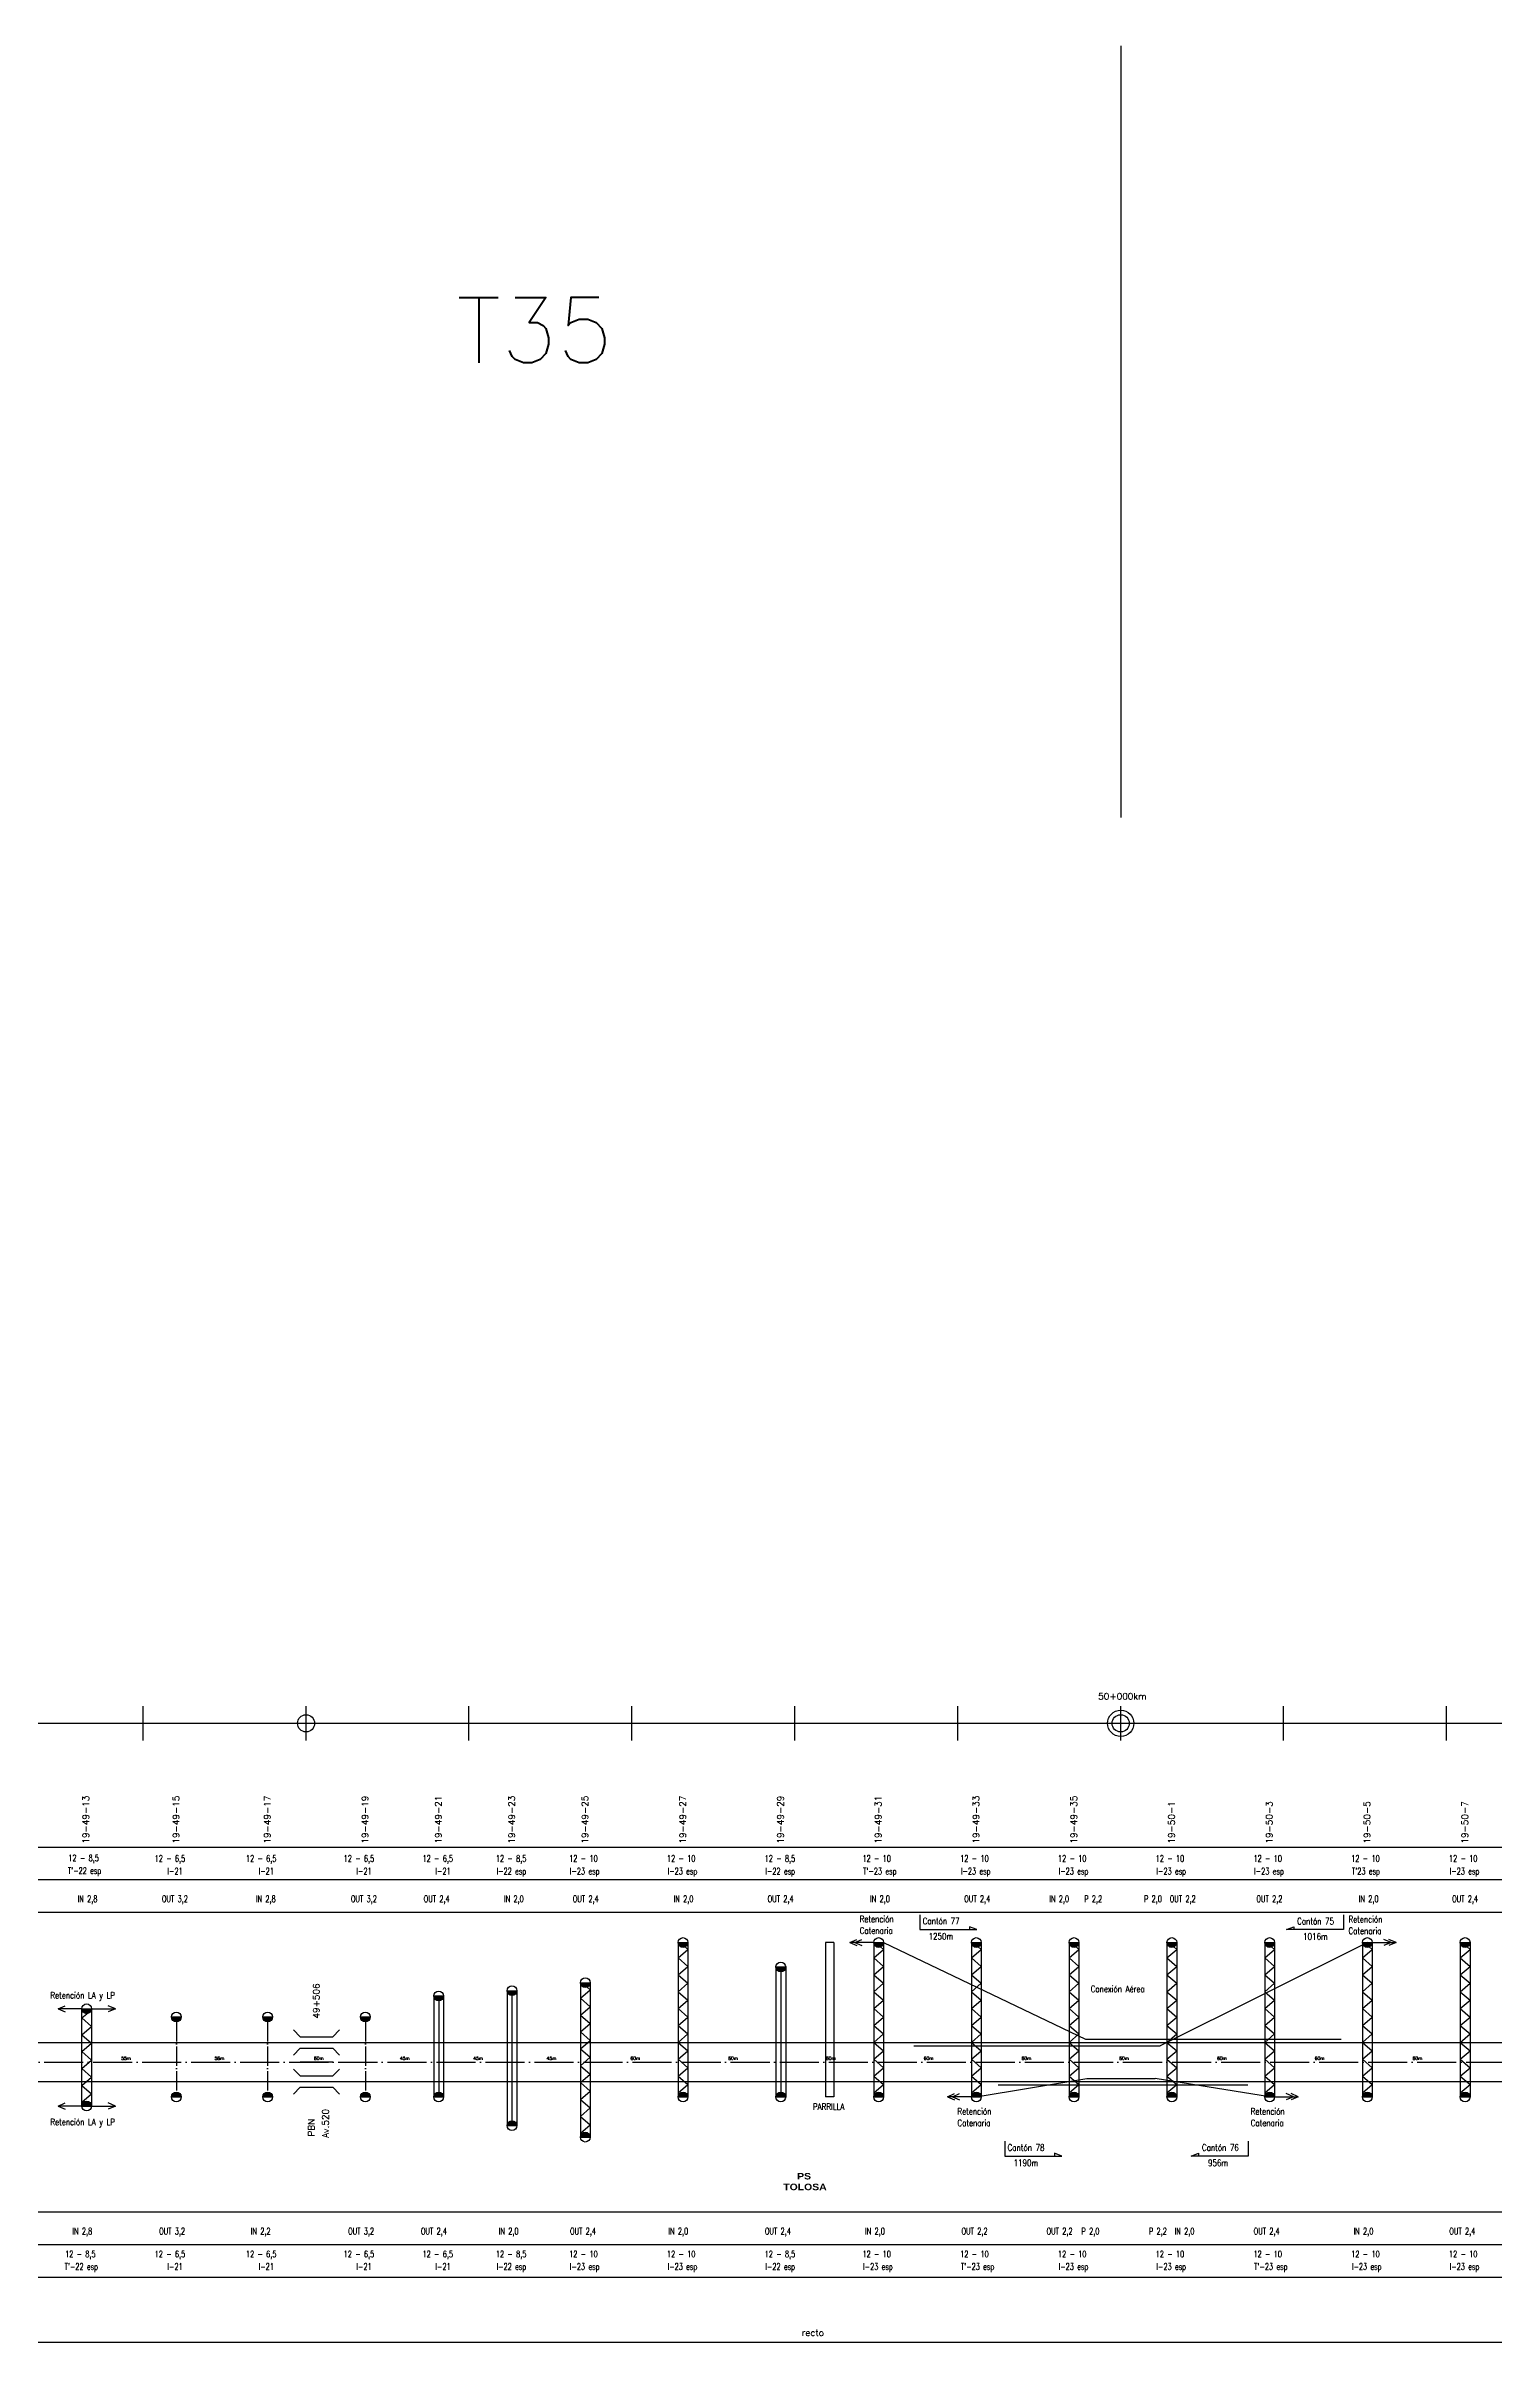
# Model space of a CAD drawing. Header units: millimetres. Extents: x 63 to 27368, y 135 to 1565.
# Drawn here: x 23909 to 24797, y 155 to 1565 of the extents above; entities that cross this region are included whole.
import ezdxf

# ---------------------------------------------------------------- set-up
doc = ezdxf.new("R2010")
doc.units = ezdxf.units.MM
doc.linetypes.add('ACAD_ISO04W100', pattern=[30, 24, -3, 0, -3])
for name, color, linetype in [('catenaria via ascendente', 7, 'Continuous'), ('catenaria vía descendente', 7, 'Continuous'), ('Eje de entrevías', 1, 'Continuous'), ('longitud vano', 7, 'Continuous'), ('Nº de poste', 6, 'Continuous'), ('progresivas', 4, 'Continuous'), ('TEXTOS', 3, 'Continuous')]:
    doc.layers.add(name, color=color, linetype=linetype)
doc.styles.add('STYLE1', font='romans.shx')
doc.styles.add('TEXTO_SELLO', font='')
doc.styles.get('TEXTO_SELLO').set_extended_font_data('Arial Black', bold=True)

msp = doc.modelspace()

# ---------------------------------------------------------------- hatches: boundary and pattern name
for points in [[(24302.6, 400.4), (24296.6, 400.4, 1)], [(24422.6, 400.4), (24416.6, 400.4, 1)], [(24482.6, 400.4), (24476.6, 400.4, 1)], [(24542.6, 400.4), (24536.6, 400.4, 1)], [(24602.6, 400.4), (24596.6, 400.4, 1)], [(24662.6, 400.4), (24656.6, 400.4, 1)], [(24722.6, 400.4), (24716.6, 400.4, 1)], [(24782.6, 400.4), (24776.6, 400.4, 1)], [(24362.6, 385.4), (24356.6, 385.4, 1)], [(24152.6, 367.6), (24146.6, 367.6, 1)], [(24197.6, 370.8), (24191.6, 370.8, 1)], [(24242.6, 375.7), (24236.6, 375.7, 1)], [(23936.6, 359.7), (23930.6, 359.7, 1)], [(23991.6, 354.7), (23985.6, 354.7, 1)], [(24047.6, 354.7), (24041.6, 354.7, 1)], [(24107.6, 354.7), (24101.6, 354.7, 1)], [(23936.6, 300), (23930.6, 300, -1)], [(23991.6, 305.6), (23985.6, 305.6, -1)], [(24047.6, 305.6), (24041.6, 305.6, -1)], [(24107.6, 305.6), (24101.6, 305.6, -1)], [(24152.6, 305.6), (24146.6, 305.6, -1)], [(24302.6, 305.6), (24296.6, 305.6, -1)], [(24362.6, 305.6), (24356.6, 305.6, -1)], [(24422.6, 305.6), (24416.6, 305.6, -1)], [(24482.6, 305.6), (24476.6, 305.6, -1)], [(24542.6, 305.6), (24536.6, 305.6, -1)], [(24602.6, 305.6), (24596.6, 305.6, -1)], [(24662.6, 305.6), (24656.6, 305.6, -1)], [(24722.6, 305.6), (24716.6, 305.6, -1)], [(24782.6, 305.6), (24776.6, 305.6, -1)], [(24197.6, 288), (24191.6, 288, -1)], [(24242.6, 280.9), (24236.6, 280.9, -1)]]:
    msp.add_hatch(color=256).paths.add_polyline_path(points)

# ---------------------------------------------------------------- linework, layer by layer
for p, q in [((24568.2, 1565.1), (24568.2, 1091.2)), ((23968.2, 524.4), (23968.2, 545.6)), ((24068.2, 524.4), (24068.2, 545.6)), ((24168.2, 524.4), (24168.2, 545.6)), ((24268.2, 524.4), (24268.2, 545.6)), ((24368.2, 524.4), (24368.2, 545.6)), ((24468.2, 524.4), (24468.2, 545.6)), ((24568.2, 524.4), (24568.2, 545.6)), ((24668.2, 524.4), (24668.2, 545.6)), ((24768.2, 524.4), (24768.2, 545.6)), ((68.2, 535), (27368.2, 535)), ((68.2, 459), (27368.2, 459)), ((68.2, 439), (27368.2, 439)), ((68.2, 419), (27368.2, 419)), ((24445, 417.5), (24445, 408.4)), ((24480, 408.4), (24475.5, 410.1)), ((24475.5, 410.1), (24475.5, 408.4)), ((24669.9, 408.3), (24674.4, 410)), ((24674.4, 410), (24674.4, 408.3)), ((24704.9, 417.5), (24704.9, 408.3)), ((24296.6, 400.4), (24302.6, 400.4)), ((24296.6, 400.4), (24296.6, 305.6)), ((24296.6, 390.9), (24302.6, 396.1)), ((24300.8, 397.7), (24302.6, 396.1)), ((24302.6, 400.4), (24302.6, 305.6)), ((24402, 400.4), (24406.3, 402.3)), ((24416.6, 400.4), (24402, 400.4)), ((24402, 400.4), (24406.3, 398.5)), ((24405, 400.4), (24409.3, 402.3)), ((24405, 400.4), (24409.3, 398.5)), ((24416.6, 400.4), (24422.6, 400.4)), ((24416.6, 400.4), (24416.6, 305.6)), ((24416.6, 390.9), (24422.6, 396.1)), ((24420.8, 397.7), (24422.6, 396.1)), ((24422.6, 400.4), (24422.6, 305.6)), ((24445, 408.4), (24480, 408.4)), ((24476.6, 400.4), (24482.6, 400.4)), ((24476.6, 400.4), (24476.6, 305.6)), ((24476.6, 390.9), (24482.6, 396.1)), ((24480.8, 397.7), (24482.6, 396.1)), ((24482.6, 400.4), (24482.6, 305.6)), ((24536.6, 400.4), (24542.6, 400.4)), ((24536.6, 400.4), (24536.6, 305.6)), ((24536.6, 390.9), (24542.6, 396.1)), ((24540.8, 397.7), (24542.6, 396.1)), ((24542.6, 400.4), (24542.6, 305.6)), ((24596.6, 400.4), (24602.6, 400.4)), ((24596.6, 400.4), (24596.6, 305.6)), ((24596.6, 390.9), (24602.6, 396.1)), ((24600.8, 397.7), (24602.6, 396.1)), ((24602.6, 400.4), (24602.6, 305.6)), ((24656.6, 400.4), (24662.6, 400.4)), ((24656.6, 400.4), (24656.6, 305.6)), ((24656.6, 390.9), (24662.6, 396.1)), ((24660.8, 397.7), (24662.6, 396.1)), ((24662.6, 400.4), (24662.6, 305.6)), ((24704.9, 408.3), (24669.9, 408.3)), ((24716.6, 400.4), (24722.6, 400.4)), ((24716.6, 400.4), (24716.6, 305.6)), ((24716.6, 390.9), (24722.6, 396.1)), ((24720.8, 397.7), (24722.6, 396.1)), ((24722.6, 400.4), (24722.6, 305.6)), ((24722.6, 400.4), (24737.2, 400.4)), ((24734.2, 400.4), (24729.8, 402.3)), ((24734.2, 400.4), (24729.8, 398.5)), ((24737.2, 400.4), (24732.8, 402.3)), ((24737.2, 400.4), (24732.8, 398.5)), ((24776.6, 400.4), (24782.6, 400.4)), ((24776.6, 400.4), (24776.6, 305.6)), ((24776.6, 390.9), (24782.6, 396.1)), ((24780.8, 397.7), (24782.6, 396.1)), ((24782.6, 400.4), (24782.6, 305.6)), ((24296.6, 390.9), (24302.6, 385.7)), ((24296.6, 380.5), (24302.6, 385.7)), ((24356.6, 385.4), (24362.6, 385.4)), ((24356.6, 385.4), (24356.6, 305.6)), ((24359.6, 382.4), (24359.6, 305.6)), ((24362.6, 385.7), (24362.6, 385.7)), ((24362.6, 385.4), (24362.6, 305.6)), ((24416.6, 390.9), (24422.6, 385.7)), ((24416.6, 380.5), (24422.6, 385.7)), ((24476.6, 390.9), (24482.6, 385.7)), ((24476.6, 380.5), (24482.6, 385.7)), ((24536.6, 390.9), (24542.6, 385.7)), ((24536.6, 380.5), (24542.6, 385.7)), ((24596.6, 390.9), (24602.6, 385.7)), ((24596.6, 380.5), (24602.6, 385.7)), ((24656.6, 390.9), (24662.6, 385.7)), ((24656.6, 380.5), (24662.6, 385.7)), ((24716.6, 390.9), (24722.6, 385.7)), ((24716.6, 380.5), (24722.6, 385.7)), ((24776.6, 390.9), (24782.6, 385.7)), ((24776.6, 380.5), (24782.6, 385.7)), ((24146.6, 367.6), (24152.6, 367.6)), ((24146.6, 367.6), (24146.6, 305.6)), ((24152.6, 367.6), (24152.6, 305.6)), ((24191.6, 370.8), (24197.6, 370.8)), ((24191.6, 370.8), (24191.6, 288)), ((24194.6, 367.8), (24194.6, 291)), ((24197.6, 370.8), (24197.6, 288)), ((24236.6, 375.7), (24242.6, 375.7)), ((24236.6, 375.7), (24236.6, 280.9)), ((24236.6, 366.2), (24242.6, 371.4)), ((24240.8, 372.9), (24242.6, 371.4)), ((24242.6, 375.7), (24242.6, 280.9)), ((24296.6, 380.5), (24302.6, 375.4)), ((24296.6, 370.2), (24302.6, 375.4)), ((24296.6, 370.2), (24302.6, 365)), ((24416.6, 380.5), (24422.6, 375.4)), ((24416.6, 370.2), (24422.6, 375.4)), ((24416.6, 370.2), (24422.6, 365)), ((24476.6, 380.5), (24482.6, 375.4)), ((24476.6, 370.2), (24482.6, 375.4)), ((24476.6, 370.2), (24482.6, 365)), ((24536.6, 380.5), (24542.6, 375.4)), ((24536.6, 370.2), (24542.6, 375.4)), ((24536.6, 370.2), (24542.6, 365)), ((24596.6, 380.5), (24602.6, 375.4)), ((24596.6, 370.2), (24602.6, 375.4)), ((24596.6, 370.2), (24602.6, 365)), ((24656.6, 380.5), (24662.6, 375.4)), ((24656.6, 370.2), (24662.6, 375.4)), ((24656.6, 370.2), (24662.6, 365)), ((24716.6, 380.5), (24722.6, 375.4)), ((24716.6, 370.2), (24722.6, 375.4)), ((24716.6, 370.2), (24722.6, 365)), ((24776.6, 380.5), (24782.6, 375.4)), ((24776.6, 370.2), (24782.6, 375.4)), ((24776.6, 370.2), (24782.6, 365)), ((23916, 359.7), (23920.3, 361.6)), ((23930.6, 359.7), (23916, 359.7)), ((23916, 359.7), (23920.3, 357.8)), ((23930.6, 359.7), (23936.6, 359.7)), ((23930.6, 300), (23930.6, 359.7)), ((23930.6, 354.1), (23933.6, 356.7)), ((23930.6, 354.1), (23936.6, 348.9)), ((23936.6, 359.7), (23936.6, 300)), ((23936.6, 359.7), (23951.2, 359.7)), ((23936.6, 359.3), (23936.6, 359.3)), ((23951.2, 359.7), (23946.8, 361.6)), ((23951.2, 359.7), (23946.8, 357.8)), ((23985.6, 354.7), (23991.6, 354.7)), ((24041.6, 354.7), (24047.6, 354.7)), ((24101.6, 354.7), (24107.6, 354.7)), ((24149.6, 364.6), (24149.6, 308.6)), ((24236.6, 366.2), (24242.6, 361)), ((24236.6, 355.8), (24242.6, 361)), ((24236.6, 355.8), (24242.6, 350.6)), ((24296.6, 359.8), (24302.6, 365)), ((24296.6, 359.8), (24302.6, 354.6)), ((24296.6, 349.4), (24302.6, 354.6)), ((24416.6, 359.8), (24422.6, 365)), ((24416.6, 359.8), (24422.6, 354.6)), ((24416.6, 349.4), (24422.6, 354.6)), ((24476.6, 359.8), (24482.6, 365)), ((24476.6, 359.8), (24482.6, 354.6)), ((24476.6, 349.4), (24482.6, 354.6)), ((24536.6, 359.8), (24542.6, 365)), ((24536.6, 359.8), (24542.6, 354.6)), ((24536.6, 349.4), (24542.6, 354.6)), ((24596.6, 359.8), (24602.6, 365)), ((24596.6, 359.8), (24602.6, 354.6)), ((24596.6, 349.4), (24602.6, 354.6)), ((24656.6, 359.8), (24662.6, 365)), ((24656.6, 359.8), (24662.6, 354.6)), ((24656.6, 349.4), (24662.6, 354.6)), ((24716.6, 359.8), (24722.6, 365)), ((24716.6, 359.8), (24722.6, 354.6)), ((24716.6, 349.4), (24722.6, 354.6)), ((24776.6, 359.8), (24782.6, 365)), ((24776.6, 359.8), (24782.6, 354.6)), ((24776.6, 349.4), (24782.6, 354.6)), ((23930.6, 343.8), (23936.6, 348.9)), ((23930.6, 343.8), (23936.6, 338.6)), ((23930.6, 333.4), (23936.6, 338.6)), ((24064.6, 342.5), (24060.4, 346.7)), ((24084.6, 342.5), (24088.8, 346.7)), ((24236.6, 345.5), (24242.6, 350.6)), ((24236.6, 345.5), (24242.6, 340.3)), ((24236.6, 335.1), (24242.6, 340.3)), ((24296.6, 349.4), (24302.6, 344.3)), ((24296.6, 339.1), (24302.6, 344.3)), ((24296.6, 339.1), (24302.6, 333.9)), ((24416.6, 349.4), (24422.6, 344.3)), ((24416.6, 339.1), (24422.6, 344.3)), ((24416.6, 339.1), (24422.6, 333.9)), ((24476.6, 349.4), (24482.6, 344.3)), ((24476.6, 339.1), (24482.6, 344.3)), ((24476.6, 339.1), (24482.6, 333.9)), ((24536.6, 349.4), (24542.6, 344.3)), ((24536.6, 339.1), (24542.6, 344.3)), ((24536.6, 339.1), (24542.6, 333.9)), ((24596.6, 349.4), (24602.6, 344.3)), ((24596.6, 339.1), (24602.6, 344.3)), ((24596.6, 339.1), (24602.6, 333.9)), ((24656.6, 349.4), (24662.6, 344.3)), ((24656.6, 339.1), (24662.6, 344.3)), ((24656.6, 339.1), (24662.6, 333.9)), ((24716.6, 349.4), (24722.6, 344.3)), ((24716.6, 339.1), (24722.6, 344.3)), ((24716.6, 339.1), (24722.6, 333.9)), ((24776.6, 349.4), (24782.6, 344.3)), ((24776.6, 339.1), (24782.6, 344.3)), ((24776.6, 339.1), (24782.6, 333.9)), ((23930.6, 333.4), (23936.6, 328.2)), ((23930.6, 323), (23936.6, 328.2)), ((24064.6, 335.6), (24060.4, 331.3)), ((24084.6, 327), (24064.6, 327)), ((24084.6, 335.6), (24088.8, 331.3)), ((24236.6, 335.1), (24242.6, 329.9)), ((24236.6, 324.7), (24242.6, 329.9)), ((24236.6, 324.7), (24242.6, 319.5)), ((24296.6, 328.7), (24302.6, 333.9)), ((24296.6, 328.7), (24302.6, 323.5)), ((24416.6, 328.7), (24422.6, 333.9)), ((24416.6, 328.7), (24422.6, 323.5)), ((24476.6, 328.7), (24482.6, 333.9)), ((24476.6, 328.7), (24482.6, 323.5)), ((24536.6, 328.7), (24542.6, 333.9)), ((24536.6, 328.7), (24542.6, 323.5)), ((24596.6, 328.7), (24602.6, 333.9)), ((24596.6, 328.7), (24602.6, 323.5)), ((24656.6, 328.7), (24662.6, 333.9)), ((24656.6, 328.7), (24662.6, 323.5)), ((24716.6, 328.7), (24722.6, 333.9)), ((24716.6, 328.7), (24722.6, 323.5)), ((24776.6, 328.7), (24782.6, 333.9)), ((24776.6, 328.7), (24782.6, 323.5)), ((23930.6, 323), (23936.6, 317.8)), ((23930.6, 312.7), (23936.6, 317.8)), ((23930.6, 312.7), (23936.6, 307.5)), ((24064.6, 318.5), (24060.4, 322.7)), ((24064.6, 311.6), (24060.4, 307.3)), ((24084.6, 318.5), (24088.8, 322.7)), ((24084.6, 311.6), (24088.8, 307.3)), ((24236.6, 314.4), (24242.6, 319.5)), ((24236.6, 314.4), (24242.6, 309.2)), ((24296.6, 318.3), (24302.6, 323.5)), ((24296.6, 318.3), (24302.6, 313.2)), ((24296.6, 308), (24302.6, 313.2)), ((24416.6, 318.3), (24422.6, 323.5)), ((24416.6, 318.3), (24422.6, 313.2)), ((24416.6, 308), (24422.6, 313.2)), ((24476.6, 318.3), (24482.6, 323.5)), ((24476.6, 318.3), (24482.6, 313.2)), ((24476.6, 308), (24482.6, 313.2)), ((24536.6, 318.3), (24542.6, 323.5)), ((24536.6, 318.3), (24542.6, 313.2)), ((24536.6, 308), (24542.6, 313.2)), ((24596.6, 318.3), (24602.6, 323.5)), ((24596.6, 318.3), (24602.6, 313.2)), ((24596.6, 308), (24602.6, 313.2)), ((24656.6, 318.3), (24662.6, 323.5)), ((24656.6, 318.3), (24662.6, 313.2)), ((24656.6, 308), (24662.6, 313.2)), ((24716.6, 318.3), (24722.6, 323.5)), ((24716.6, 318.3), (24722.6, 313.2)), ((24716.6, 308), (24722.6, 313.2)), ((24776.6, 318.3), (24782.6, 323.5)), ((24776.6, 318.3), (24782.6, 313.2)), ((24776.6, 308), (24782.6, 313.2)), ((23916, 300), (23920.3, 301.9)), ((23930.6, 300), (23916, 300)), ((23916, 300), (23920.3, 298)), ((23930.6, 302.3), (23936.6, 307.5)), ((23930.6, 302.3), (23931.2, 301.8)), ((23930.6, 300), (23936.6, 300)), ((23936.6, 300), (23951.2, 300)), ((23951.2, 300), (23946.8, 301.9)), ((23951.2, 300), (23946.8, 298)), ((23985.6, 305.6), (23991.6, 305.6)), ((24041.6, 305.6), (24047.6, 305.6)), ((24101.6, 305.6), (24107.6, 305.6)), ((24146.6, 305.6), (24152.6, 305.6)), ((24236.6, 304), (24242.6, 309.2)), ((24236.6, 304), (24242.6, 298.8)), ((24236.6, 293.6), (24242.6, 298.8)), ((24296.6, 305.6), (24302.6, 305.6)), ((24356.6, 305.6), (24362.6, 305.6)), ((24416.6, 305.6), (24422.6, 305.6)), ((24462, 305.6), (24466.3, 307.6)), ((24476.6, 305.6), (24462, 305.6)), ((24462, 305.6), (24466.3, 303.7)), ((24465, 305.6), (24469.3, 307.6)), ((24465, 305.6), (24469.3, 303.7)), ((24476.6, 305.6), (24482.6, 305.6)), ((24536.6, 305.6), (24542.6, 305.6)), ((24596.6, 305.6), (24602.6, 305.6)), ((24656.6, 305.6), (24662.6, 305.6)), ((24662.6, 305.6), (24677.2, 305.6)), ((24674.2, 305.6), (24669.8, 307.6)), ((24674.2, 305.6), (24669.8, 303.7)), ((24677.2, 305.6), (24672.8, 307.6)), ((24677.2, 305.6), (24672.8, 303.7)), ((24716.6, 305.6), (24722.6, 305.6)), ((24776.6, 305.6), (24782.6, 305.6)), ((24191.6, 288), (24197.6, 288)), ((24236.6, 293.6), (24242.6, 288.4)), ((24236.6, 283.3), (24242.6, 288.4)), ((24236.6, 280.9), (24242.6, 280.9)), ((24497.1, 278.4), (24497.1, 269.3)), ((24497.1, 269.3), (24532.1, 269.3)), ((24532.1, 269.3), (24527.6, 271)), ((24527.6, 271), (24527.6, 269.3)), ((24611.4, 269.3), (24616, 271)), ((24646.4, 269.3), (24611.4, 269.3)), ((24616, 271), (24616, 269.3)), ((24646.4, 278.4), (24646.4, 269.3)), ((68.2, 235), (27368.2, 235)), ((68.2, 215), (27368.2, 215)), ((68.2, 195), (27368.2, 195)), ((23583.7, 155), (26801.7, 155))]:
    msp.add_line(p, q)
at = {"color": 5}
for p, q in [((24392.1, 400.4), (24387.1, 400.4)), ((24387.1, 400.4), (24387.1, 305.6)), ((24392.1, 400.4), (24392.1, 305.6)), ((24392.1, 305.6), (24387.1, 305.6))]:
    msp.add_line(p, q, dxfattribs=at)
at = {"linetype": 'ACAD_ISO04W100', "ltscale": 0.5}
for p, q in [((23988.6, 351.7), (23988.6, 308.6)), ((24044.6, 351.7), (24044.6, 308.6)), ((24104.6, 351.7), (24104.6, 308.6))]:
    msp.add_line(p, q, dxfattribs=at)
for centre, radius in [((24068.2, 535), 5.24), ((24568.2, 535), 8.09), ((24568.2, 535), 5.24), ((24299.6, 400.4), 3), ((24419.6, 400.4), 3), ((24479.6, 400.4), 3), ((24539.6, 400.4), 3), ((24599.6, 400.4), 3), ((24659.6, 400.4), 3), ((24719.6, 400.4), 3), ((24779.6, 400.4), 3), ((24359.6, 385.4), 3), ((24149.6, 367.6), 3), ((24194.6, 370.8), 3), ((24239.6, 375.7), 3), ((23933.6, 359.7), 3), ((23988.6, 354.7), 3), ((24044.6, 354.7), 3), ((24104.6, 354.7), 3), ((23933.6, 300), 3), ((23988.6, 305.6), 3), ((24044.6, 305.6), 3), ((24104.6, 305.6), 3), ((24149.6, 305.6), 3), ((24299.6, 305.6), 3), ((24359.6, 305.6), 3), ((24419.6, 305.6), 3), ((24479.6, 305.6), 3), ((24539.6, 305.6), 3), ((24599.6, 305.6), 3), ((24659.6, 305.6), 3), ((24719.6, 305.6), 3), ((24779.6, 305.6), 3), ((24194.6, 288), 3), ((24239.6, 280.9), 3)]:
    msp.add_circle(centre, radius)
at = {"layer": 'catenaria via ascendente', "color": 6}
for p, q in [((24422.6, 400.4), (24546.6, 341)), ((24719.6, 400.4), (24592.5, 337)), ((24546.6, 341), (24703.6, 341)), ((24441.3, 337), (24592.5, 337)), ((24479.6, 305.6), (24547.5, 317)), ((24493.1, 313), (24646.2, 313)), ((24547.5, 317), (24589.4, 317)), ((24659.6, 305.6), (24589.4, 317))]:
    msp.add_line(p, q, dxfattribs=at)
at = {"layer": 'catenaria via ascendente'}
for p, q in [((68.2, 339), (26678.8, 339)), ((24064.6, 342.5), (24084.6, 342.5)), ((24064.6, 335.6), (24084.6, 335.6)), ((68.2, 315), (26678.8, 315))]:
    msp.add_line(p, q, dxfattribs=at)
at = {"layer": 'catenaria vía descendente'}
for p, q in [((17302.1, 315), (26678.8, 315)), ((24064.6, 318.5), (24084.6, 318.5)), ((24064.6, 311.6), (24084.6, 311.6))]:
    msp.add_line(p, q, dxfattribs=at)
at = {"layer": 'Eje de entrevías', "linetype": 'ACAD_ISO04W100'}
msp.add_line((68.2, 327), (27368.2, 327), dxfattribs=at)

# ---------------------------------------------------------------- texts
at = {"color": 3, "linetype": 'Continuous', "style": 'STYLE1'}
msp.add_text('T35', height=40, dxfattribs=at).set_placement((24160.5, 1370.5))
at = {"linetype": 'Continuous', "style": 'STYLE1', "width": 0.8}
for s, p in [('Catenaria', (24408, 405.7)), ('Retención', (24408, 412.8)), ('Cantón 77', (24446.7, 411.6)), ('Cantón 75', (24676.5, 411.5)), ('Catenaria', (24708, 405.6)), ('Retención', (24708, 412.7)), ('1250m', (24450.3, 402.2)), ('1016m', (24680.2, 402.1)), ('Retención LA y LP', (23911.3, 366)), ('Conexión Aérea', (24549.8, 369.9)), ('PARRILLA', (24379.3, 297.6)), ('Retención', (24468, 294.7)), ('Retención', (24648, 294.7)), ('Retención LA y LP', (23911.3, 288.2)), ('Catenaria', (24468, 287.6)), ('Catenaria', (24648, 287.6)), ('Cantón 78', (24498.8, 272.5)), ('Cantón 76', (24618.1, 272.5)), ('1190m', (24502.5, 263.1)), ('956m', (24621.8, 263.1))]:
    msp.add_text(s, height=4, dxfattribs=at).set_placement(p)
at = {"linetype": 'Continuous', "style": 'TEXTO_SELLO'}
for s, p in [('PS', (24369.6, 254.9)), ('TOLOSA', (24361.1, 248.3))]:
    msp.add_text(s, height=4, dxfattribs=at).set_placement(p)
at = {"layer": 'longitud vano', "linetype": 'Continuous', "style": 'STYLE1'}
for s, p in [('55m', (23954.7, 328.3)), ('56m', (24012, 328.3)), ('60m', (24073, 328.3)), ('45m', (24125.8, 328.3)), ('45m', (24170.8, 328.3)), ('45m', (24215.8, 328.3)), ('60m', (24267.3, 328.3)), ('60m', (24327.3, 328.3)), ('60m', (24387.3, 328.3)), ('60m', (24447.3, 328.3)), ('60m', (24507.3, 328.3)), ('60m', (24567.3, 328.3)), ('60m', (24627.3, 328.3)), ('60m', (24687.3, 328.3)), ('60m', (24747.3, 328.3))]:
    msp.add_text(s, height=2, dxfattribs=at).set_placement(p)
at = {"layer": 'Nº de poste', "linetype": 'Continuous', "style": 'STYLE1'}
for s, p in [('19-49-13', (23935, 461.1)), ('19-49-15', (23990.4, 461.1)), ('19-49-17', (24046.4, 461.1)), ('19-49-19', (24106.4, 461.1)), ('19-49-21', (24151.4, 461.1)), ('19-49-23', (24196.4, 461.1)), ('19-49-25', (24241.4, 461.1)), ('19-49-27', (24301.4, 461.1)), ('19-49-29', (24361.4, 461.1)), ('19-49-31', (24421.4, 461.1)), ('19-49-33', (24481.4, 461.1)), ('19-49-35', (24541.4, 461.1)), ('19-50-1', (24601.4, 461.1)), ('19-50-3', (24661.4, 461.1)), ('19-50-5', (24721.4, 461.1)), ('19-50-7', (24781.4, 461.1))]:
    msp.add_text(s, height=4, rotation=90, dxfattribs=at).set_placement(p)
at = {"layer": 'progresivas', "linetype": 'Continuous', "style": 'STYLE1'}
msp.add_text('50+000km', height=4, dxfattribs=at).set_placement((24554.4, 549.6))
msp.add_text('49+506', height=4, rotation=90, dxfattribs=at).set_placement((24076.5, 353.7))
at = {"layer": 'TEXTOS', "linetype": 'Continuous', "style": 'STYLE1', "width": 0.7}
for s, p in [('12 - 8,5', (23922.3, 450.3)), ('12 - 6,5', (23975.3, 450)), ('12 - 6,5', (24031.3, 450)), ('12 - 6,5', (24091.3, 450)), ('12 - 6,5', (24139.7, 450)), ('12 - 8,5', (24184.7, 450)), ('12 - 10', (24229.7, 450)), ('12 - 10', (24289.7, 450)), ('12 - 8,5', (24349.7, 450)), ('12 - 10', (24409.7, 450)), ('12 - 10', (24469.7, 450)), ('12 - 10', (24529.7, 450)), ('12 - 10', (24589.7, 450)), ('12 - 10', (24649.7, 450)), ('12 - 10', (24709.7, 450)), ('12 - 10', (24769.7, 450)), ("T'-22 esp", (23922, 442.5)), ('I-21', (23983.1, 442.2)), ('I-21', (24039.1, 442.2)), ('I-21', (24099.1, 442.2)), ('I-21', (24147.6, 442.2)), ('I-22 esp', (24185.1, 442.2)), ('I-23 esp', (24230.1, 442.2)), ('I-23 esp', (24290.1, 442.2)), ('I-22 esp', (24350.1, 442.2)), ("T'-23 esp", (24410.1, 442.2)), ('I-23 esp', (24470.1, 442.2)), ('I-23 esp', (24530.1, 442.2)), ('I-23 esp', (24590.1, 442.2)), ('I-23 esp', (24650.1, 442.2)), ("T'23 esp", (24710.1, 442.2)), ('I-23 esp', (24770.1, 442.2)), ('IN 2,8', (23928, 425.2)), ('OUT 3,2', (23979.7, 425.2)), ('IN 2,8', (24037.4, 425.2)), ('OUT 3,2', (24095.7, 425.2)), ('OUT 2,4', (24140.4, 425.2)), ('IN 2,0', (24189.7, 425.2)), ('OUT 2,4', (24231.9, 425.2)), ('IN 2,0', (24293.8, 425.2)), ('OUT 2,4', (24351.5, 425.2)), ('IN 2,0', (24414.4, 425.2)), ('OUT 2,4', (24472.2, 425.2)), ('IN 2,0', (24524.4, 425.2)), ('P 2,2', (24545.8, 425.2)), ('P 2,0', (24582.5, 425.2)), ('OUT 2,2', (24598.3, 425.2)), ('OUT 2,2', (24651.5, 425.2)), ('IN 2,0', (24714.3, 425.2)), ('OUT 2,4', (24771.6, 425.2)), ('IN 2,8', (23924.8, 221.1)), ('OUT 3,2', (23978, 221.1)), ('IN 2,2', (24034.3, 221.1)), ('OUT 3,2', (24094, 221.1)), ('OUT 2,4', (24138.7, 221.1)), ('IN 2,0', (24186.5, 221.1)), ('OUT 2,4', (24230.2, 221.1)), ('IN 2,0', (24290.6, 221.1)), ('OUT 2,4', (24349.8, 221.1)), ('IN 2,0', (24411.3, 221.1)), ('OUT 2,2', (24470.5, 221.1)), ('OUT 2,2', (24522.7, 221.1)), ('P 2,0', (24544.1, 221.1)), ('P 2,2', (24585.5, 221.1)), ('IN 2,0', (24601.3, 221.1)), ('OUT 2,4', (24649.8, 221.1)), ('IN 2,0', (24711.1, 221.1)), ('OUT 2,4', (24769.9, 221.1)), ("T'-22 esp", (23920, 199.4)), ('12 - 8,5', (23920.3, 207.1)), ('12 - 6,5', (23975.3, 207.1)), ('I-21', (23983.1, 199.4)), ('12 - 6,5', (24031.3, 207.1)), ('I-21', (24039.1, 199.4)), ('12 - 6,5', (24091.3, 207.1)), ('I-21', (24099.1, 199.4)), ('12 - 6,5', (24139.7, 207.1)), ('I-21', (24147.6, 199.4)), ('12 - 8,5', (24184.7, 207.1)), ('I-22 esp', (24185.1, 199.4)), ('12 - 10', (24229.7, 207.1)), ('I-23 esp', (24230.1, 199.4)), ('12 - 10', (24289.7, 207.1)), ('I-23 esp', (24290.1, 199.4)), ('12 - 8,5', (24349.7, 207.1)), ('I-22 esp', (24350.1, 199.4)), ('12 - 10', (24409.7, 207.1)), ('I-23 esp', (24410.1, 199.4)), ("T'-23 esp", (24470.1, 199.4)), ('12 - 10', (24469.7, 207.1)), ('12 - 10', (24529.7, 207.1)), ('I-23 esp', (24530.1, 199.4)), ('12 - 10', (24589.7, 207.1)), ('I-23 esp', (24590.1, 199.4)), ("T'-23 esp", (24650.1, 199.4)), ('12 - 10', (24649.7, 207.1)), ('12 - 10', (24709.7, 207.1)), ('I-23 esp', (24710.1, 199.4)), ('12 - 10', (24769.7, 207.1)), ('I-23 esp', (24770.1, 199.4))]:
    msp.add_text(s, height=4, dxfattribs=at).set_placement(p)
at = {"layer": 'TEXTOS', "linetype": 'Continuous', "style": 'STYLE1'}
for s, p in [('Av.520', (24082.1, 280.4)), ('PBN', (24073.4, 281.2))]:
    msp.add_text(s, height=4, rotation=90, dxfattribs=at).set_placement(p)
msp.add_text('recto', height=4, dxfattribs=at).set_placement((24372.4, 158.8))

doc.saveas('drawing.dxf')
